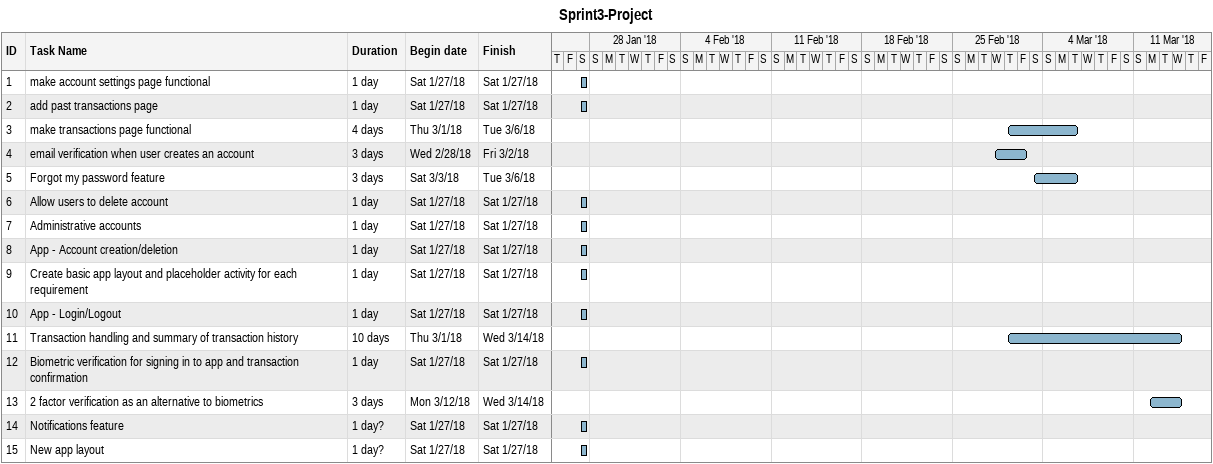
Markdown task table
Sprint3-Project

| ID | Task | Duration | Start | Finish |
|---|---|---|---|---|
| 1 | make account settings page functional | 1d | 2018-01-27 | 2018-01-27 |
| 2 | add past transactions page | 1d | 2018-01-27 | 2018-01-27 |
| 3 | make transactions page functional | 4d | 2018-03-01 | 2018-03-06 |
| 4 | email verification when user creates an account | 3d | 2018-02-28 | 2018-03-02 |
| 5 | Forgot my password feature | 3d | 2018-03-03 | 2018-03-06 |
| 6 | Allow users to delete account | 1d | 2018-01-27 | 2018-01-27 |
| 7 | Administrative accounts | 1d | 2018-01-27 | 2018-01-27 |
| 8 | App - Account creation/deletion | 1d | 2018-01-27 | 2018-01-27 |
| 9 | Create basic app layout and placeholder activity for each requirement | 1d | 2018-01-27 | 2018-01-27 |
| 10 | App - Login/Logout | 1d | 2018-01-27 | 2018-01-27 |
| 11 | Transaction handling and summary of transaction history | 10d | 2018-03-01 | 2018-03-14 |
| 12 | Biometric verification for signing in to app and transaction confirmation | 1d | 2018-01-27 | 2018-01-27 |
| 13 | 2 factor verification as an alternative to biometrics | 3d | 2018-03-12 | 2018-03-14 |
| 14 | Notifications feature | 1d? | 2018-01-27 | 2018-01-27 |
| 15 | New app layout | 1d? | 2018-01-27 | 2018-01-27 |
